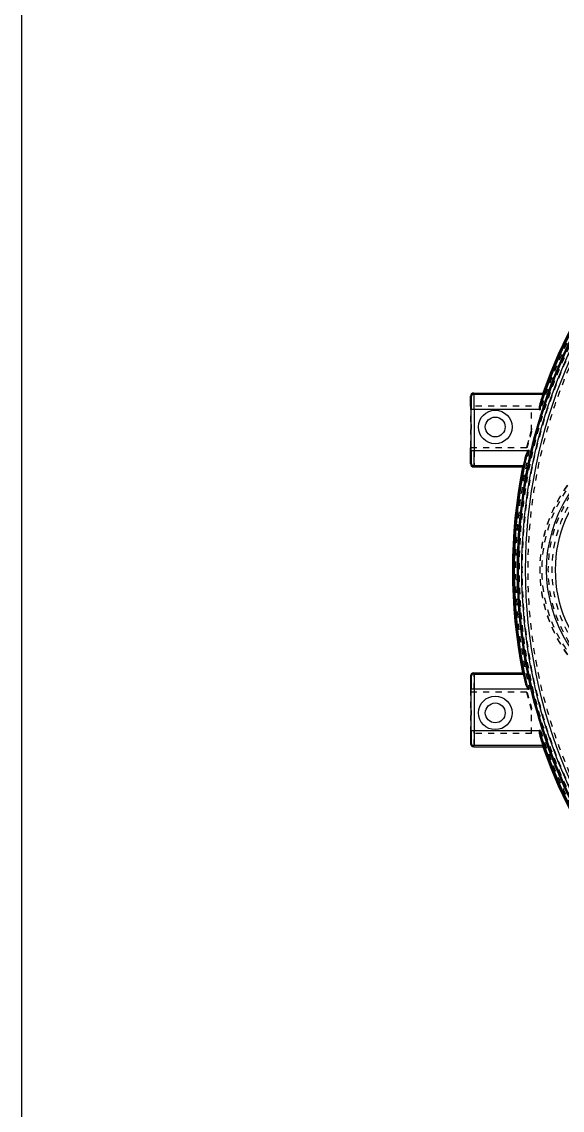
# Model space of a CAD drawing. Header units: millimetres. Extents: x -2414 to 10498, y -2238 to 649.
# Drawn here: x -187 to -45.3, y -64.8 to 220.7 of the extents above; entities that cross this region are included whole.
import ezdxf

# ---------------------------------------------------------------- set-up
doc = ezdxf.new("R2010")
doc.units = ezdxf.units.MM
doc.header["$LTSCALE"] = 16.335
doc.linetypes.add('HIDDEN', pattern=[0.2, 0.1, -0.1])
doc.layers.get('0').update_dxf_attribs({"linetype": 'CONTINUOUS'})
doc.layers.add('DEFAULT_2', color=8, linetype='HIDDEN')

msp = doc.modelspace()

# ---------------------------------------------------------------- linework, layer by layer
at = {"color": 7, "linetype": 'Continuous'}
for p, q in [((-68.375, 123.001), (-68.481, 123.32)), ((-68.481, 123.32), (-50.36, 123.32)), ((-68.375, 123.001), (-50.36, 123.001)), ((-50.36, 123.001), (-50.36, 123.32)), ((-69.28, 119.869), (-69.28, 122.519)), ((-69.28, 122.519), (-69.175, 122.202)), ((-69.122, 108.233), (-69.122, 119.006)), ((-51.318, 119.006), (-69.122, 119.006)), ((-68.322, 119.006), (-68.322, 108.233)), ((-69.28, 104.721), (-69.28, 108.97)), ((-69.122, 108.233), (-54.279, 108.233)), ((-69.175, 105.037), (-69.28, 104.721)), ((-68.481, 103.92), (-68.375, 104.238)), ((-68.481, 103.92), (-55.684, 103.92)), ((-55.512, 104.238), (-68.375, 104.238)), ((-69.28, 49.119), (-69.28, 44.869)), ((-69.28, 49.119), (-69.175, 48.802)), ((-68.375, 49.601), (-68.481, 49.92)), ((-68.481, 49.92), (-55.684, 49.92)), ((-68.375, 49.601), (-55.512, 49.601)), ((-69.122, 34.833), (-69.122, 45.606)), ((-54.279, 45.606), (-69.122, 45.606)), ((-68.322, 45.606), (-68.322, 34.833)), ((-69.122, 34.833), (-51.318, 34.833)), ((-69.28, 33.97), (-69.28, 31.321)), ((-69.175, 31.637), (-69.28, 31.321)), ((-68.481, 30.52), (-68.375, 30.838)), ((-68.481, 30.52), (-50.36, 30.52)), ((-50.36, 30.838), (-68.375, 30.838)), ((-50.36, 30.52), (-50.36, 30.838))]:
    msp.add_line(p, q, dxfattribs=at)
msp.add_lwpolyline([(-186.965, 408.914), (518.337, 408.914), (518.337, -149.106), (-186.965, -149.106)], close=True)
for centre, radius in [((80.72, 76.92), 137.726), ((80.72, 76.92), 137.427), ((80.72, 76.92), 136.583), ((80.72, 76.92), 135.588), ((-62.83, 114.42), 4.4), ((-62.83, 114.42), 2.6), ((-13.363, 76.92), 33.666), ((-62.83, 39.42), 4.4), ((-62.83, 39.42), 2.6)]:
    msp.add_circle(centre, radius, dxfattribs=at)
for centre, radius, start, end in [((80.72, 76.92), 138.583, 17.67954, 162.32046), ((80.72, 76.92), 138.883, 18.29371, 161.70629), ((80.72, 76.92), 139.05, 19.49307, 160.50693), ((-68.481, 122.52), 0.8, 90.02417, 180.06753), ((-68.374, 122.2), 0.8, 90.02845, 179.92349), ((-13.363, 76.92), 36.08, 82.24344, 277.75656), ((80.72, 76.92), 138.883, 167.60706, 192.39294), ((80.72, 76.92), 138.583, 166.941, 193.059), ((-68.481, 104.719), 0.8, 179.93247, 269.97583), ((-68.374, 105.039), 0.8, 180.07653, 269.97153), ((80.72, 76.92), 139.05, 168.80348, 191.19652), ((-68.481, 49.12), 0.8, 90.02417, 180.06753), ((-68.374, 48.8), 0.8, 90.02845, 179.92349), ((80.72, 76.92), 138.583, 197.67954, 342.32046), ((-68.374, 31.639), 0.8, 180.07653, 269.97153), ((80.72, 76.92), 138.883, 198.29371, 341.70629), ((-68.481, 31.319), 0.8, 179.93247, 269.97583), ((80.72, 76.92), 139.05, 199.49307, 340.50693)]:
    msp.add_arc(centre, radius, start, end, dxfattribs=at)
for centre, start_param, end_param in [((80.72, 21.46), 1.0505133, 1.0527189), ((80.72, 132.379), -4.1943115, -4.1921059)]:
    msp.add_ellipse(centre, major_axis=(0, 166.514), ratio=0.9429048, start_param=start_param, end_param=end_param, dxfattribs=at)
for points, knots in [([(-68.322, 119.006), (-68.322, 119.5), (-68.324, 120.219), (-68.33, 121.137), (-68.336, 121.727), (-68.344, 122.219), (-68.353, 122.595), (-68.36, 122.831), (-68.369, 122.951), (-68.372, 122.988), (-68.375, 123.001)], [0, 0, 0, 0, 0.371032, 0.5397806, 0.6891339, 0.8138029, 0.9092198, 0.9720144, 0.9904416, 1, 1, 1, 1]), ([(-50.36, 123.001), (-50.36, 122.976), (-50.384, 122.901), (-50.424, 122.751), (-50.496, 122.524), (-50.589, 122.228), (-50.705, 121.869), (-50.892, 121.29), (-51.041, 120.833), (-51.144, 120.513)], [0, 0, 0, 0, 0.027988, 0.0886615, 0.1804768, 0.3007373, 0.4463963, 0.6140574, 1, 1, 1, 1]), ([(-69.175, 122.202), (-69.171, 122.192), (-69.168, 122.162), (-69.16, 122.066), (-69.153, 121.877), (-69.144, 121.576), (-69.136, 121.183), (-69.13, 120.711), (-69.124, 119.977), (-69.122, 119.402), (-69.122, 119.006)], [0, 0, 0, 0, 0.0096038, 0.0280527, 0.0908647, 0.1862821, 0.31094, 0.4602744, 0.6289999, 1, 1, 1, 1]), ([(-51.144, 120.513), (-51.22, 120.277), (-51.293, 119.77), (-51.31, 119.264), (-51.318, 119.006)], [0, 0, 0, 0, 0.4905529, 1, 1, 1, 1]), ([(-69.28, 119.869), (-69.278, 119.869), (-69.274, 119.857), (-69.27, 119.84), (-69.266, 119.806), (-69.259, 119.737), (-69.251, 119.618), (-69.243, 119.439), (-69.235, 119.211), (-69.227, 118.937), (-69.22, 118.619), (-69.21, 118.118), (-69.2, 117.409), (-69.192, 116.479), (-69.186, 115.469), (-69.185, 114.42), (-69.186, 113.37), (-69.192, 112.361), (-69.2, 111.43), (-69.21, 110.721), (-69.22, 110.22), (-69.227, 109.903), (-69.235, 109.629), (-69.243, 109.4), (-69.251, 109.221), (-69.259, 109.102), (-69.266, 109.033), (-69.27, 108.999), (-69.274, 108.982), (-69.278, 108.97), (-69.28, 108.97)], [0, 0, 0, 0, 0.0007397, 0.0025963, 0.0056278, 0.0098372, 0.0217698, 0.0383129, 0.0592887, 0.0845012, 0.1137223, 0.1466529, 0.222374, 0.3087587, 0.4025003, 0.4999866, 0.5974727, 0.6912156, 0.7776044, 0.8533315, 0.8862664, 0.9154911, 0.9407058, 0.9616842, 0.978229, 0.9901623, 0.994372, 0.9974036, 0.9992603, 1, 1, 1, 1]), ([(-69.122, 108.233), (-69.122, 107.838), (-69.124, 107.262), (-69.13, 106.528), (-69.136, 106.056), (-69.144, 105.663), (-69.153, 105.362), (-69.16, 105.173), (-69.168, 105.077), (-69.171, 105.047), (-69.175, 105.037)], [0, 0, 0, 0, 0.3710028, 0.5397302, 0.6890657, 0.8137237, 0.90914, 0.9719489, 0.9903964, 1, 1, 1, 1]), ([(-68.375, 104.238), (-68.372, 104.251), (-68.369, 104.288), (-68.36, 104.408), (-68.353, 104.644), (-68.344, 105.02), (-68.336, 105.512), (-68.33, 106.102), (-68.324, 107.02), (-68.322, 107.739), (-68.322, 108.233)], [0, 0, 0, 0, 0.0095585, 0.0279857, 0.0907801, 0.186197, 0.3108661, 0.4602194, 0.628968, 1, 1, 1, 1]), ([(-54.927, 106.726), (-55, 106.404), (-55.104, 105.942), (-55.236, 105.361), (-55.318, 105.003), (-55.387, 104.708), (-55.44, 104.483), (-55.481, 104.335), (-55.5, 104.26), (-55.512, 104.238)], [0, 0, 0, 0, 0.3878151, 0.5551411, 0.6998989, 0.8190772, 0.9101305, 0.9708524, 1, 1, 1, 1]), ([(-54.279, 108.233), (-54.406, 107.985), (-54.654, 107.498), (-54.867, 106.988), (-54.927, 106.726)], [0, 0, 0, 0, 0.5086682, 1, 1, 1, 1]), ([(-69.175, 48.802), (-69.171, 48.792), (-69.168, 48.762), (-69.16, 48.666), (-69.153, 48.477), (-69.144, 48.176), (-69.136, 47.783), (-69.13, 47.311), (-69.124, 46.577), (-69.122, 46.002), (-69.122, 45.606)], [0, 0, 0, 0, 0.0096042, 0.028053, 0.0908648, 0.1862823, 0.3109402, 0.4602746, 0.6290001, 1, 1, 1, 1]), ([(-68.375, 49.601), (-68.372, 49.588), (-68.369, 49.551), (-68.36, 49.431), (-68.353, 49.195), (-68.344, 48.819), (-68.336, 48.327), (-68.33, 47.737), (-68.324, 46.819), (-68.322, 46.1), (-68.322, 45.606)], [0, 0, 0, 0, 0.0095586, 0.0279861, 0.0907808, 0.1861977, 0.3108661, 0.4602187, 0.6289667, 1, 1, 1, 1]), ([(-55.512, 49.601), (-55.5, 49.579), (-55.481, 49.504), (-55.44, 49.356), (-55.387, 49.131), (-55.318, 48.837), (-55.236, 48.478), (-55.104, 47.897), (-55, 47.435), (-54.927, 47.113)], [0, 0, 0, 0, 0.0291524, 0.0898752, 0.1809188, 0.3000913, 0.444852, 0.6121832, 1, 1, 1, 1]), ([(-54.927, 47.113), (-54.867, 46.851), (-54.654, 46.341), (-54.406, 45.854), (-54.279, 45.606)], [0, 0, 0, 0, 0.4913316, 1, 1, 1, 1]), ([(-69.28, 44.869), (-69.278, 44.869), (-69.274, 44.857), (-69.27, 44.84), (-69.266, 44.806), (-69.259, 44.737), (-69.251, 44.618), (-69.243, 44.439), (-69.235, 44.211), (-69.227, 43.937), (-69.22, 43.619), (-69.21, 43.118), (-69.2, 42.409), (-69.192, 41.479), (-69.186, 40.469), (-69.185, 39.42), (-69.186, 38.37), (-69.192, 37.361), (-69.2, 36.43), (-69.21, 35.721), (-69.22, 35.22), (-69.227, 34.903), (-69.235, 34.629), (-69.243, 34.4), (-69.251, 34.221), (-69.259, 34.102), (-69.266, 34.033), (-69.27, 33.999), (-69.274, 33.982), (-69.278, 33.97), (-69.28, 33.97)], [0, 0, 0, 0, 0.0007397, 0.0025963, 0.0056278, 0.0098372, 0.0217698, 0.0383129, 0.0592887, 0.0845012, 0.1137223, 0.1466529, 0.222374, 0.3087587, 0.4025003, 0.4999866, 0.5974727, 0.6912156, 0.7776044, 0.8533315, 0.8862664, 0.9154911, 0.9407058, 0.9616842, 0.978229, 0.9901623, 0.994372, 0.9974036, 0.9992603, 1, 1, 1, 1]), ([(-69.122, 34.833), (-69.122, 34.437), (-69.124, 33.862), (-69.13, 33.128), (-69.136, 32.656), (-69.144, 32.263), (-69.153, 31.962), (-69.16, 31.773), (-69.168, 31.677), (-69.171, 31.647), (-69.175, 31.637)], [0, 0, 0, 0, 0.3710029, 0.5397303, 0.6890659, 0.8137238, 0.90914, 0.9719492, 0.9903967, 1, 1, 1, 1]), ([(-68.322, 34.833), (-68.322, 34.339), (-68.324, 33.62), (-68.33, 32.702), (-68.336, 32.112), (-68.344, 31.62), (-68.353, 31.244), (-68.36, 31.008), (-68.369, 30.888), (-68.372, 30.851), (-68.375, 30.838)], [0, 0, 0, 0, 0.3710335, 0.5397815, 0.689134, 0.8138024, 0.9092193, 0.972014, 0.9904415, 1, 1, 1, 1]), ([(-51.318, 34.833), (-51.31, 34.575), (-51.293, 34.069), (-51.22, 33.562), (-51.144, 33.326)], [0, 0, 0, 0, 0.5094451, 1, 1, 1, 1]), ([(-51.144, 33.326), (-51.041, 33.007), (-50.892, 32.549), (-50.705, 31.97), (-50.589, 31.611), (-50.496, 31.315), (-50.424, 31.088), (-50.384, 30.938), (-50.36, 30.863), (-50.36, 30.838)], [0, 0, 0, 0, 0.3859461, 0.5536119, 0.699274, 0.819533, 0.9113457, 0.9720159, 1, 1, 1, 1])]:
    msp.add_open_spline(points, degree=3, knots=knots, dxfattribs=at)
at = {"layer": 'DEFAULT_2', "color": 8, "linetype": 'HIDDEN'}
for p, q in [((-50.248, 123.001), (-50.36, 123.001)), ((-53.28, 119.87), (-69.28, 119.87)), ((-53.28, 113.348), (-53.28, 119.87)), ((-51.318, 119.006), (-50.94, 119.006)), ((-54.586, 108.97), (-69.28, 108.97)), ((-53.909, 108.233), (-54.279, 108.233)), ((-55.512, 104.238), (-55.404, 104.238)), ((-55.404, 49.601), (-55.512, 49.601)), ((-54.586, 44.87), (-69.28, 44.87)), ((-54.279, 45.606), (-53.909, 45.606)), ((-53.28, 33.97), (-53.28, 40.491)), ((-50.94, 34.833), (-51.318, 34.833)), ((-53.28, 33.97), (-69.28, 33.97)), ((-50.36, 30.838), (-50.248, 30.838))]:
    msp.add_line(p, q, dxfattribs=at)
for centre, radius in [((80.72, 76.92), 137.694), ((80.72, 76.92), 137.197), ((80.72, 76.92), 136.449), ((80.72, 76.92), 134.958), ((-13.363, 76.92), 37.725), ((-13.363, 76.92), 37.677), ((-13.363, 76.92), 37.179), ((-13.363, 76.92), 35.548), ((-13.363, 76.92), 34.558)]:
    msp.add_circle(centre, radius, dxfattribs=at)
for radius, start, end in [(138.222, 17.72718, 162.27282), (138.722, 18.48871, 161.51129), (139.05, 164.51108, 166.67392), (138.722, 167.76054, 192.23946), (138.222, 166.90633, 193.09367), (139.05, 193.32608, 195.48892), (138.222, 197.72718, 342.27282), (138.722, 198.48871, 341.51129)]:
    msp.add_arc((80.72, 76.92), radius, start, end, dxfattribs=at)
for centre, major_axis, start_param, end_param in [((80.72, 206.507), (0, 194.48), -4.2703943, -4.2685796), ((80.72, -111.281), (0, 282.444), 0.7027757, 0.7045206), ((80.72, 265.12), (0, 282.444), -3.8461132, -3.8443683), ((80.72, -52.668), (0, 194.48), 1.1269869, 1.1288016)]:
    msp.add_ellipse(centre, major_axis=major_axis, ratio=0.7456588, start_param=start_param, end_param=end_param, dxfattribs=at)
for points, knots in [([(-50.842, 120.911), (-50.757, 121.182), (-50.636, 121.57), (-50.487, 122.058), (-50.398, 122.358), (-50.329, 122.604), (-50.278, 122.793), (-50.255, 122.916), (-50.241, 122.982), (-50.248, 123.001)], [0, 0, 0, 0, 0.3922057, 0.5600336, 0.7045926, 0.8230268, 0.9128915, 0.9721333, 1, 1, 1, 1]), ([(-50.94, 119.006), (-50.956, 119.335), (-50.988, 119.97), (-50.935, 120.616), (-50.842, 120.911)], [0, 0, 0, 0, 0.5159603, 1, 1, 1, 1]), ([(-69.254, 119.649), (-69.255, 119.681), (-69.259, 119.734), (-69.265, 119.808), (-69.272, 119.842), (-69.275, 119.869), (-69.28, 119.869)], [0, 0, 0, 0, 0.4314866, 0.741927, 0.9306521, 1, 1, 1, 1]), ([(-69.254, 109.19), (-69.239, 109.441), (-69.221, 110.095), (-69.201, 111.265), (-69.188, 112.757), (-69.184, 114.419), (-69.188, 116.082), (-69.201, 117.574), (-69.221, 118.744), (-69.239, 119.398), (-69.254, 119.649)], [0, 0, 0, 0, 0.0719822, 0.1877354, 0.3354396, 0.4999878, 0.6645365, 0.812247, 0.9280113, 1, 1, 1, 1]), ([(-54.586, 108.97), (-54.584, 108.97), (-54.578, 108.98), (-54.57, 108.995), (-54.559, 109.025), (-54.539, 109.084), (-54.507, 109.187), (-54.462, 109.342), (-54.407, 109.539), (-54.342, 109.775), (-54.268, 110.048), (-54.152, 110.48), (-53.988, 111.092), (-53.773, 111.897), (-53.534, 112.778), (-53.367, 113.386), (-53.28, 113.698)], [0, 0, 0, 0, 0.0016604, 0.0055497, 0.0117616, 0.0202967, 0.0442797, 0.0773322, 0.1191032, 0.1691759, 0.2271191, 0.2923806, 0.4423769, 0.6140723, 0.8020627, 1, 1, 1, 1]), ([(-53.28, 113.348), (-53.362, 113.054), (-53.521, 112.484), (-53.75, 111.662), (-53.96, 110.915), (-54.144, 110.267), (-54.282, 109.799), (-54.378, 109.489), (-54.437, 109.308), (-54.486, 109.168), (-54.527, 109.062), (-54.556, 109.005), (-54.576, 108.97), (-54.586, 108.97)], [0, 0, 0, 0, 0.1999607, 0.3883835, 0.5594404, 0.7082424, 0.8301994, 0.8797758, 0.9212008, 0.9541112, 0.9782081, 0.9933969, 1, 1, 1, 1]), ([(-69.28, 108.97), (-69.275, 108.97), (-69.272, 108.997), (-69.265, 109.031), (-69.259, 109.105), (-69.255, 109.158), (-69.254, 109.19)], [0, 0, 0, 0, 0.0693489, 0.2580754, 0.5685159, 1, 1, 1, 1]), ([(-69.175, 105.037), (-69.171, 105.047), (-69.168, 105.077), (-69.16, 105.173), (-69.153, 105.362), (-69.144, 105.663), (-69.136, 106.056), (-69.13, 106.528), (-69.124, 107.262), (-69.122, 107.837), (-69.122, 108.233)], [0, 0, 0, 0, 0.0096033, 0.0280508, 0.09086, 0.1862762, 0.3109342, 0.4602697, 0.6289971, 1, 1, 1, 1]), ([(-68.322, 108.233), (-68.322, 107.739), (-68.324, 107.02), (-68.33, 106.102), (-68.336, 105.512), (-68.344, 105.02), (-68.353, 104.644), (-68.36, 104.408), (-68.369, 104.288), (-68.372, 104.251), (-68.375, 104.238)], [0, 0, 0, 0, 0.371032, 0.5397806, 0.6891339, 0.8138029, 0.9092198, 0.9720144, 0.9904416, 1, 1, 1, 1]), ([(-55.404, 104.238), (-55.389, 104.255), (-55.366, 104.32), (-55.322, 104.442), (-55.27, 104.63), (-55.204, 104.875), (-55.128, 105.174), (-55.007, 105.664), (-54.914, 106.054), (-54.849, 106.328)], [0, 0, 0, 0, 0.0310657, 0.0921242, 0.1824194, 0.3002421, 0.4435617, 0.6099401, 1, 1, 1, 1]), ([(-54.849, 106.328), (-54.811, 106.492), (-54.689, 106.818), (-54.373, 107.454), (-54.096, 107.92), (-53.909, 108.233)], [0, 0, 0, 0, 0.2371921, 0.4863871, 1, 1, 1, 1]), ([(-68.322, 45.606), (-68.322, 46.1), (-68.324, 46.819), (-68.33, 47.737), (-68.336, 48.327), (-68.344, 48.819), (-68.353, 49.195), (-68.36, 49.431), (-68.369, 49.551), (-68.372, 49.588), (-68.375, 49.601)], [0, 0, 0, 0, 0.3710335, 0.5397815, 0.689134, 0.8138024, 0.9092193, 0.972014, 0.9904415, 1, 1, 1, 1]), ([(-54.849, 47.511), (-54.914, 47.785), (-55.007, 48.175), (-55.128, 48.665), (-55.204, 48.964), (-55.27, 49.209), (-55.322, 49.397), (-55.366, 49.519), (-55.389, 49.584), (-55.404, 49.601)], [0, 0, 0, 0, 0.3900661, 0.5564429, 0.6997571, 0.8175784, 0.9078743, 0.9689336, 1, 1, 1, 1]), ([(-53.909, 45.606), (-54.096, 45.919), (-54.373, 46.385), (-54.689, 47.021), (-54.811, 47.347), (-54.849, 47.511)], [0, 0, 0, 0, 0.5136106, 0.7628074, 1, 1, 1, 1]), ([(-69.254, 44.649), (-69.255, 44.681), (-69.259, 44.734), (-69.265, 44.808), (-69.272, 44.842), (-69.275, 44.869), (-69.28, 44.869)], [0, 0, 0, 0, 0.4314866, 0.741927, 0.9306521, 1, 1, 1, 1]), ([(-69.254, 34.19), (-69.239, 34.441), (-69.221, 35.095), (-69.201, 36.265), (-69.188, 37.757), (-69.184, 39.419), (-69.188, 41.082), (-69.201, 42.574), (-69.221, 43.744), (-69.239, 44.398), (-69.254, 44.649)], [0, 0, 0, 0, 0.0719822, 0.1877354, 0.3354396, 0.4999878, 0.6645365, 0.812247, 0.9280113, 1, 1, 1, 1]), ([(-54.586, 44.87), (-54.576, 44.87), (-54.556, 44.834), (-54.527, 44.777), (-54.486, 44.671), (-54.437, 44.531), (-54.378, 44.35), (-54.282, 44.04), (-54.144, 43.572), (-53.96, 42.924), (-53.75, 42.177), (-53.521, 41.355), (-53.362, 40.785), (-53.28, 40.491)], [0, 0, 0, 0, 0.0066044, 0.0217969, 0.0458968, 0.0788106, 0.1202418, 0.1698222, 0.2917787, 0.4405792, 0.6116301, 0.8000428, 1, 1, 1, 1]), ([(-53.28, 40.141), (-53.367, 40.453), (-53.534, 41.062), (-53.773, 41.942), (-53.988, 42.747), (-54.152, 43.359), (-54.268, 43.791), (-54.342, 44.064), (-54.407, 44.301), (-54.462, 44.497), (-54.507, 44.652), (-54.539, 44.755), (-54.559, 44.815), (-54.57, 44.844), (-54.578, 44.86), (-54.584, 44.87), (-54.586, 44.87)], [0, 0, 0, 0, 0.1979343, 0.3859241, 0.5576276, 0.7076285, 0.7728904, 0.8308347, 0.880907, 0.9226766, 0.9557285, 0.9797093, 0.9882424, 0.9944524, 0.9983403, 1, 1, 1, 1]), ([(-69.175, 31.637), (-69.171, 31.647), (-69.168, 31.677), (-69.16, 31.773), (-69.153, 31.962), (-69.144, 32.263), (-69.136, 32.656), (-69.13, 33.128), (-69.124, 33.862), (-69.122, 34.437), (-69.122, 34.833)], [0, 0, 0, 0, 0.0096036, 0.0280511, 0.09086, 0.1862763, 0.3109344, 0.4602699, 0.6289972, 1, 1, 1, 1]), ([(-68.375, 30.838), (-68.372, 30.851), (-68.369, 30.888), (-68.36, 31.008), (-68.353, 31.244), (-68.344, 31.62), (-68.336, 32.112), (-68.33, 32.702), (-68.324, 33.62), (-68.322, 34.339), (-68.322, 34.833)], [0, 0, 0, 0, 0.0095587, 0.0279861, 0.0907808, 0.1861977, 0.3108661, 0.4602187, 0.6289667, 1, 1, 1, 1]), ([(-50.842, 32.928), (-50.935, 33.223), (-50.988, 33.87), (-50.956, 34.504), (-50.94, 34.833)], [0, 0, 0, 0, 0.4840391, 1, 1, 1, 1]), ([(-69.28, 33.97), (-69.275, 33.97), (-69.272, 33.997), (-69.265, 34.031), (-69.259, 34.105), (-69.255, 34.158), (-69.254, 34.19)], [0, 0, 0, 0, 0.0693489, 0.2580754, 0.5685159, 1, 1, 1, 1]), ([(-50.248, 30.838), (-50.241, 30.857), (-50.255, 30.923), (-50.278, 31.046), (-50.329, 31.235), (-50.398, 31.481), (-50.487, 31.781), (-50.636, 32.269), (-50.757, 32.657), (-50.842, 32.928)], [0, 0, 0, 0, 0.0278667, 0.0871086, 0.1769732, 0.2954074, 0.4399663, 0.6077942, 1, 1, 1, 1])]:
    msp.add_open_spline(points, degree=3, knots=knots, dxfattribs=at)

doc.saveas('drawing.dxf')
